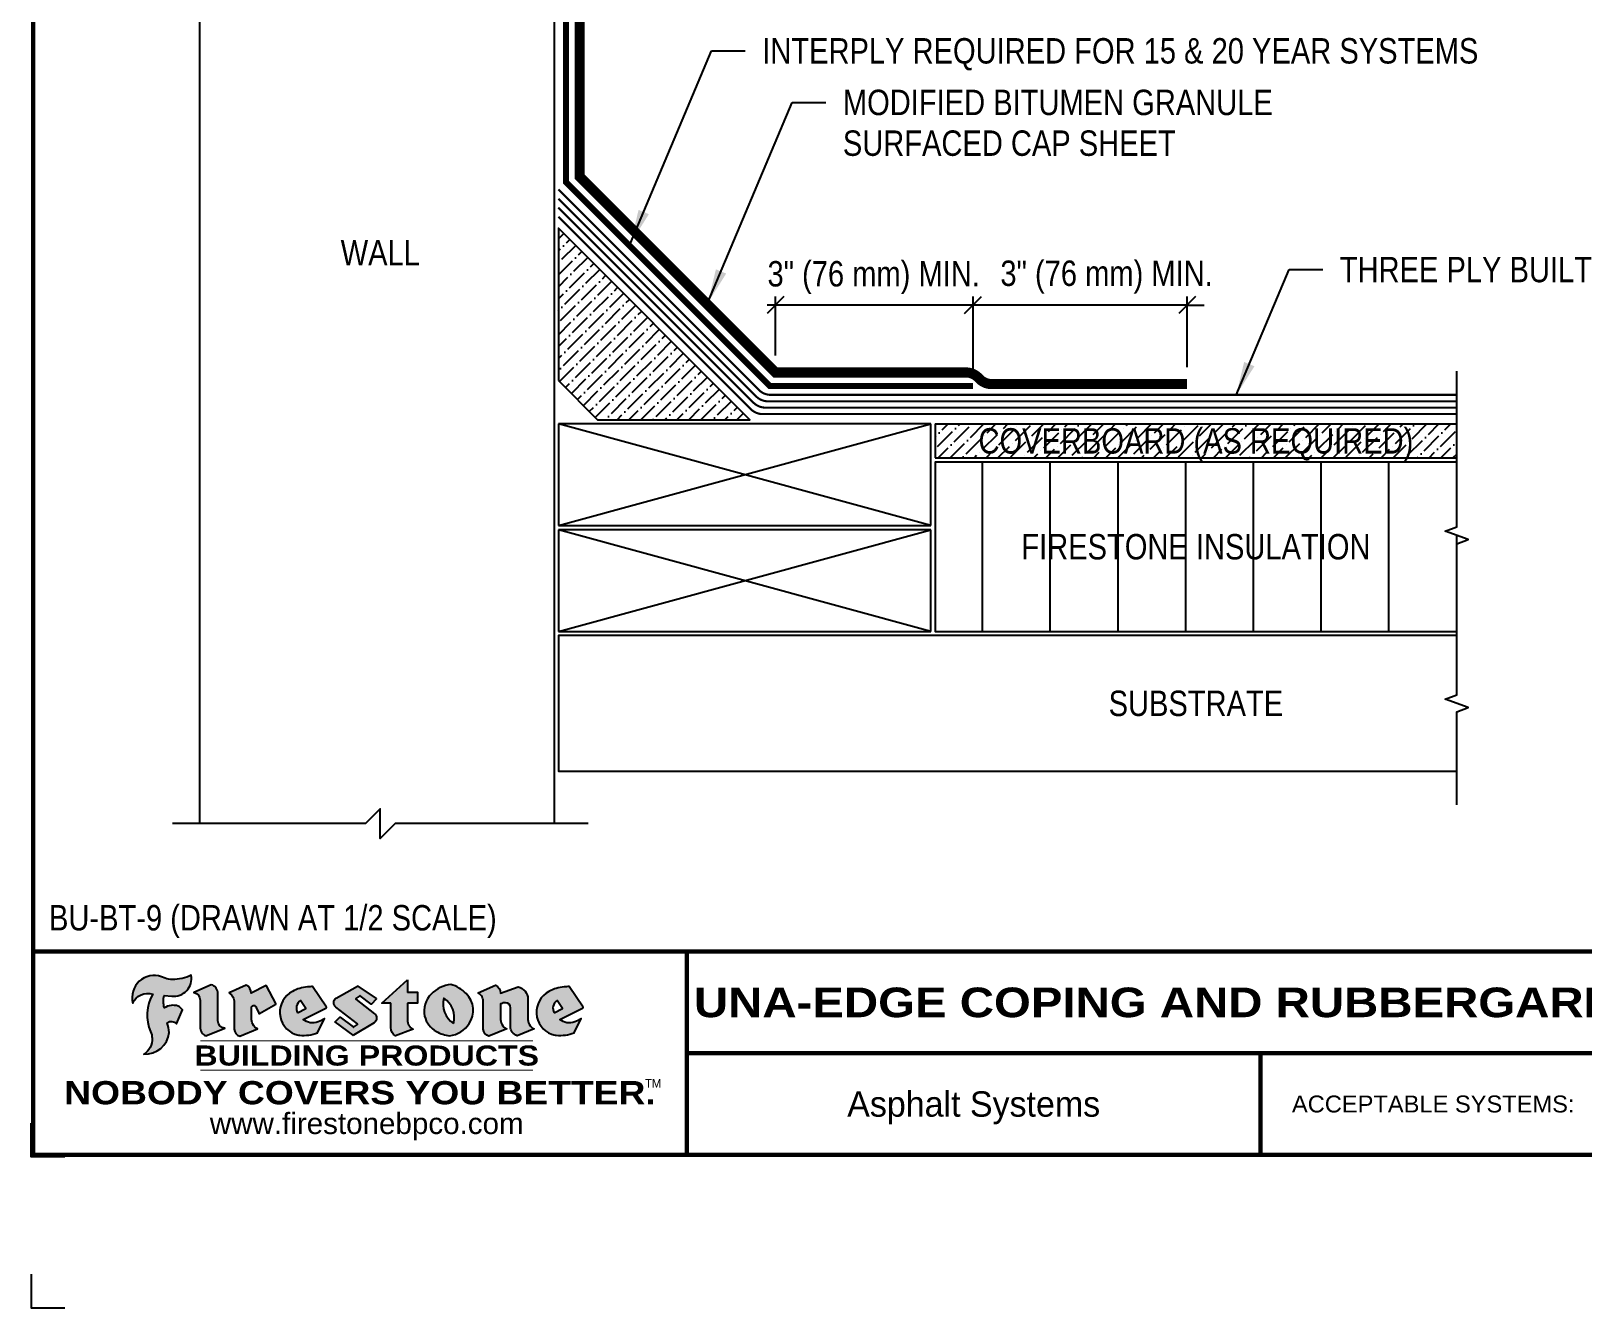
# Model space of a CAD drawing. Header units: inches. Extents: x -763.7 to -743.6, y -114.5 to -97.7.
# Drawn here: x -763.65 to -752.2, y -114.47 to -105.05 of the extents above; entities that cross this region are included whole.
import ezdxf
from ezdxf.enums import TextEntityAlignment as Align

# ---------------------------------------------------------------- set-up
doc = ezdxf.new("R2010")
doc.units = ezdxf.units.IN
doc.header["$MEASUREMENT"] = 0
doc.layers.get('0').update_dxf_attribs({"linetype": 'CONTINUOUS'})
doc.layers.get('DEFPOINTS').update_dxf_attribs({"linetype": 'CONTINUOUS'})
for name, color, linetype in [('FSBP-ANNO-LABEL', 7, 'CONTINUOUS'), ('FSBP-COVERBOARD_CANT', 46, 'CONTINUOUS'), ('FSBP-INSULATION', 7, 'CONTINUOUS'), ('FSBP-MEMBRANE', 7, 'CONTINUOUS'), ('FSBP-SUBSTRATE-GENERIC', 9, 'CONTINUOUS'), ('FSBP-TTLB', 7, 'CONTINUOUS'), ('FSBP-TTLB-BORDER', 7, 'CONTINUOUS'), ('FSBP-TTLB-TEXT', 7, 'CONTINUOUS'), ('FSBP-WALL-CURB', 9, 'CONTINUOUS'), ('FSBP-WOOD', 7, 'CONTINUOUS')]:
    doc.layers.add(name, color=color, linetype=linetype)
doc.styles.add('ARIAL', font='arial.ttf')
doc.styles.add('ARIAL_BOLD', font='')
doc.styles.add('ARIAL_NAR', font='ARIALN.TTF')
doc.styles.add('BANKGOTHIC', font='bgothm.ttf')
doc.styles.get('ARIAL_BOLD').set_extended_font_data('Arial Black')
doc.dimstyles.new('FSBP-DIM', dxfattribs={"dimtxt": 0.1875, "dimasz": 0.125, "dimexe": 0.0625, "dimexo": 0.125, "dimgap": 0.125, "dimtad": 0, "dimdec": 0, "dimzin": 1, "dimdsep": 46, "dimlunit": 4, "dimtxsty": 'ARIAL_NAR', "dimblk": 'OBLIQUE', "dimcen": 0.09375, "dimdle": 0.0625, "dimclrd": 256, "dimclre": 256, "dimclrt": 256, "dimadec": 0, "dimazin": 0, "dimtfac": 1, "dimtdec": 0, "dimtmove": 1, "dimatfit": 3, "dimfxl": 0, "dimtolj": 1, "dimtzin": 0, "dimlwd": -1, "dimlwe": -1, "dimarcsym": 0})
doc.dimstyles.new('FSBP-LEADER', dxfattribs={"dimtxt": 0.1875, "dimasz": 0.25, "dimexe": 0.0625, "dimexo": 0.125, "dimgap": 0.125, "dimtad": 0, "dimtih": 1, "dimtoh": 1, "dimdec": 4, "dimzin": 0, "dimdsep": 46, "dimlunit": 4, "dimtxsty": 'ARIAL_NAR', "dimcen": 0.09375, "dimclrd": 256, "dimclre": 256, "dimclrt": 256, "dimadec": 0, "dimazin": 0, "dimtfac": 1, "dimtdec": 4, "dimtofl": 0, "dimtmove": 0, "dimatfit": 3, "dimfxl": 0, "dimtolj": 1, "dimtzin": 0, "dimlwd": -1, "dimlwe": -1, "dimarcsym": 0})
pattern_1 = [(45, (-902.5798200159561, -10.13320150351372), (0.03314563036811942, 0.1215339780164378), [0.15625, -0.03125, 0, -0.03125])]

# ---------------------------------------------------------------- blocks, each defined once
blk = doc.blocks.new('_OBLIQUE')
at = {"color": 0, "linetype": 'ByBlock'}
blk.add_line((-0.5, -0.5), (0.5, 0.5), dxfattribs=at)
blk = doc.blocks.new('*D4')
at = {"layer": 'DEFPOINTS', "color": 0, "transparency": 16777216}
for p in [(-758.1567056271779, -107.0683750931782), (-758.1567056271779, -107.5663322485451), (-756.6983858668916, -107.6669572485451)]:
    blk.add_point(p, dxfattribs=at)
at = {"layer": 'FSBP-ANNO-LABEL', "transparency": 16777216}
for p, q in [((-758.1567056271779, -107.4413322485451), (-758.1567056271779, -107.0058750931782)), ((-756.6983858668916, -107.5419572485451), (-756.6983858668916, -107.0058750931782)), ((-756.6358858668916, -107.0683750931782), (-758.2192056271779, -107.0683750931782))]:
    blk.add_line(p, q, dxfattribs=at)
at = {"layer": 'FSBP-ANNO-LABEL', "transparency": 16777216, "xscale": 0.125, "yscale": 0.125, "zscale": 0.125, "rotation": 180}
blk.add_blockref('_OBLIQUE', (-758.1567056271779, -107.0683750931782), dxfattribs=at)
at = {"layer": 'FSBP-ANNO-LABEL', "transparency": 16777216, "xscale": 0.125, "yscale": 0.125, "zscale": 0.125}
blk.add_blockref('_OBLIQUE', (-756.6983858668916, -107.0683750931782), dxfattribs=at)
at = {"layer": 'FSBP-ANNO-LABEL', "transparency": 16777216, "insert": (-757.4318773493254, -106.8659345348919), "char_height": 0.1875, "attachment_point": 5, "style": 'ARIAL_NAR'}
blk.add_mtext('\\A1;3" (76 mm) MIN.', dxfattribs=at)
blk = doc.blocks.new('*D5')
at = {"layer": 'DEFPOINTS', "color": 0, "transparency": 16777216}
for p in [(-756.6983858668916, -107.0683750931782), (-756.6983858668916, -107.6669572485451), (-755.117687273763, -107.651957248545)]:
    blk.add_point(p, dxfattribs=at)
at = {"layer": 'FSBP-ANNO-LABEL', "transparency": 16777216}
for p, q in [((-756.6983858668916, -107.5419572485451), (-756.6983858668916, -107.0058750931782)), ((-755.117687273763, -107.526957248545), (-755.117687273763, -107.0058750931782)), ((-756.6983858668916, -107.0683750931782), (-756.8233858668916, -107.0683750931782)), ((-755.117687273763, -107.0683750931782), (-756.6983858668916, -107.0683750931782)), ((-755.117687273763, -107.0683750931782), (-754.992687273763, -107.0683750931782))]:
    blk.add_line(p, q, dxfattribs=at)
at = {"layer": 'FSBP-ANNO-LABEL', "transparency": 16777216, "xscale": 0.125, "yscale": 0.125, "zscale": 0.125}
blk.add_blockref('_OBLIQUE', (-756.6983858668916, -107.0683750931782), dxfattribs=at)
at = {"layer": 'FSBP-ANNO-LABEL', "transparency": 16777216, "xscale": 0.125, "yscale": 0.125, "zscale": 0.125, "rotation": 180}
blk.add_blockref('_OBLIQUE', (-755.117687273763, -107.0683750931782), dxfattribs=at)
at = {"layer": 'FSBP-ANNO-LABEL', "transparency": 16777216, "insert": (-755.712641738692, -106.8618641449122), "char_height": 0.1875, "attachment_point": 5, "style": 'ARIAL_NAR'}
blk.add_mtext('\\A1;3" (76 mm) MIN.', dxfattribs=at)
blk = doc.blocks.new('TTLB-ASPHALT_1')
at = {"layer": 'FSBP-TTLB-TEXT'}
h = blk.add_hatch(color=1, dxfattribs=at)
edge = h.paths.add_edge_path()
edge.add_arc((1.037309769669577, -0.1982514792917272), 0.1319107607348553, 264.0410451462098, 370.3106169565175)
edge.add_arc((1.027551646585692, 0.1214293576525733), 0.3273056962876235, 270.05058356628535, 295.23459397187514, ccw=False)
edge.add_arc((1.022801957313334, -0.06680179986895496), 0.1391656561713503, 249.3281275763668, 272.0749124149863, ccw=False)
edge.add_line((0.9736743133014443, -0.1970076156048179), (0.9474927838574558, -0.1852745150568325))
edge.add_arc((0.8939498971398336, -0.3394262635682139), 0.1631857907024099, 70.84590087378872, 194.3325259843273)
edge.add_arc((0.8444260109029358, -0.4259936440910792), 0.1179914261095279, 70.96950098067128, 156.9641407594482, ccw=False)
edge.add_arc((1.153141409296893, -0.4684497516079489), 0.3110405457095052, 150.323113748316, 203.2084295854517)
edge.add_arc((0.7562495500623072, -0.6412608153899839), 0.1218587156617311, 0.8849157075190988, 24.346689398949877, ccw=False)
edge.add_arc((0.749378166569727, -0.6475258110744306), 0.1289731377238325, -58.36655102076742, 3.6216782311386737, ccw=False)
edge.add_arc((0.825669902954445, -0.5792158350996175), 0.1783301886510355, 267.2205474105585, 354.1381621173521)
edge.add_arc((0.7903121048625223, -0.6011409294291781), 0.2127878929608591, 0.9996158580669169, 21.00503380861242)
edge.add_arc((1.018807122639402, -0.5666691048185157), 0.0513639566841585, 40.821177131732725, 125.52727787225791, ccw=False)
edge.add_line((1.057676976260041, -0.5330924682126437), (1.102776947655911, -0.4308018311949837))
edge.add_arc((1.040858222524662, -0.4699705673995993), 0.07326744446031509, 32.31675181867256, 66.31481236598174)
edge.add_arc((1.03226251882532, -0.5063316993097686), 0.1102246948011782, 69.8179132332389, 125.254734720681)
edge.add_arc((1.127708877207283, -0.3689593535312383), 0.1659710644737306, 164.1569669952081, 196.5811013160487, ccw=False)
edge.add_line((0.9680425188342383, -0.3236487780942383), (1.023615334387159, -0.3294494641845773))
h = blk.add_hatch(color=1, dxfattribs=at)
edge = h.paths.add_edge_path()
edge.add_line((2.763460561272041, -0.2072496393923444), (2.763460561272041, -0.2969520779963801))
edge.add_arc((2.765767478062685, -0.2969520779963943), 0.00230691679065842, 179.9999999996471, 269.9999999996471)
edge.add_line((2.765767478062685, -0.2992589947870528), (2.835417693520355, -0.2992589947870528))
edge.add_arc((2.835417693520355, -0.3015659115777538), 0.002306916790701052, 0, 90, ccw=False)
edge.add_line((2.837724610311056, -0.3015659115777538), (2.837724610311056, -0.3790761307453892))
edge.add_arc((2.835417693520355, -0.3790761307453749), 0.002306916790686842, 269.99999999964706, 359.99999999964706, ccw=False)
edge.add_line((2.835417693520355, -0.3813830475360618), (2.765767478062685, -0.3813830475360618))
edge.add_arc((2.765767478062685, -0.3836899643267202), 0.00230691679065842, 90.00000000035294, 180.0000000003529)
edge.add_line((2.763460561272041, -0.3836899643267344), (2.763460561272041, -0.5033995910642801))
edge.add_arc((2.836735953378934, -0.5071368822038522), 0.07337063740681407, 177.0802527808789, 245.3249543133826)
edge.add_line((2.806105814540615, -0.5738080530967267), (2.674529557384915, -0.6226036013049594))
edge.add_arc((2.708610405062075, -0.5642984087917995), 0.0675351734460605, 177.0345319916277, 239.69264280249, ccw=False)
edge.add_line((2.641165668230087, -0.560804539009709), (2.641165668230087, -0.3836899643267344))
edge.add_arc((2.638858751439443, -0.3836899643267202), 0.00230691679065842, 359.9999999996471, 449.999999999647)
edge.add_line((2.638858751439443, -0.3813830475360618), (2.572857950769389, -0.3813830475360618))
edge.add_line((2.572857950769389, -0.3813830475360618), (2.763460561272041, -0.2072496393923444))
h = blk.add_hatch(color=1, dxfattribs=at)
edge = h.paths.add_edge_path()
edge.add_line((1.275239419159561, -0.6223407783464694), (1.415345367376062, -0.5660418822574371))
edge.add_arc((1.421019305783972, -0.5090099247487814), 0.05731350411836947, 181.9717871001989, 264.31851000495806, ccw=False)
edge.add_line((1.363739737527226, -0.5109819325197265), (1.363412352251203, -0.3102363679013962))
edge.add_arc((1.294263659668758, -0.3103491388304036), 0.06914878453844908, 0.0934405599591014, 72.42834396969012)
edge.add_line((1.315139561173908, -0.2444268274366692), (1.186839444240604, -0.3024209471341379))
edge.add_arc((1.175246268095293, -0.3585110609420923), 0.05727567197445628, -0.017399788185912257, 78.322067691347, ccw=False)
edge.add_line((1.232521937428658, -0.3585284546236807), (1.232574268422297, -0.555126496687123))
edge.add_arc((1.305699496415485, -0.5558575689677241), 0.07312888236350451, 179.4272023230205, 245.3845503102953)
h = blk.add_hatch(color=1, dxfattribs=at)
edge = h.paths.add_edge_path()
edge.add_line((1.792026821926584, -0.3839679064720229), (1.722158956877934, -0.2518542302253621))
edge.add_arc((1.720119655279632, -0.2529327078887889), 0.002306916790721916, 27.87197133405528, 117.3766794470726)
edge.add_line((1.719058846382097, -0.250884159729182), (1.610638460368705, -0.3070279753467702))
edge.add_arc((1.547088841662969, -0.306102665849437), 0.06355635479880158, 359.165808011073, 425.8793658831422)
edge.add_line((1.573061729235633, -0.2480956029480268), (1.446879247402876, -0.3051325108639702))
edge.add_arc((1.407812067100195, -0.3703571330466247), 0.07602957263902092, -3.441403975725109, 59.07992244284969, ccw=False)
edge.add_line((1.483704536400296, -0.3749210150788969), (1.483704536400296, -0.5723838140635706))
edge.add_arc((1.540537465180449, -0.5682544061150878), 0.05698275005415228, 184.1557352478595, 255.3066498366543)
edge.add_line((1.526084036778343, -0.6233736605654059), (1.657291340682093, -0.570650514527486))
edge.add_arc((1.688298576827208, -0.502139038842401), 0.07520153584805701, 207.5160880841914, 245.649226723163, ccw=False)
edge.add_arc((1.721050197024908, -0.491448816845633), 0.1093332836229113, 179.4823365255141, 204.5537900001094, ccw=False)
edge.add_line((1.611721375809452, -0.4904610114968335), (1.611721375809452, -0.4126404716788983))
edge.add_arc((1.628589765097189, -0.4141592990360436), 0.01693662875851165, 28.356188110622497, 174.8549701683584, ccw=False)
edge.add_arc((1.627340435522399, -0.4197189881350454), 0.02111886817708033, 22.216893572439517, 40.10213956426492, ccw=False)
edge.add_line((1.646891420738257, -0.4117336534413738), (1.666638796144639, -0.4549750258192233))
edge.add_arc((1.668737246926753, -0.4540167099035415), 0.002306916790685597, 204.5451281842828, 299.6323508190067)
edge.add_line((1.669877862091766, -0.4560219186518992), (1.791128135493295, -0.3870515928837648))
edge.add_line((1.791128135493295, -0.3870515928837648), (1.792026821926584, -0.3839679064720229))
h = blk.add_hatch(color=1, dxfattribs=at)
h.paths.add_polyline_path([(2.063388732080512, -0.2583237030618903, 0.02524281661523788), (2.025024361750752, -0.2610532129309178, 0.1213611957758757), (1.901773912052249, -0.3008158885520373, 0.6151668103976068), (1.93274136141747, -0.6099060679591872, 0.05306812109568645), (1.967936229862175, -0.617865745600497, 0.1150932231766138), (2.099126721549737, -0.5994933789882708), (2.151195569562105, -0.4944891916583316, -0.08755405562188731), (2.104230609512001, -0.5187113292177372, -0.265591761123442), (1.992692314386659, -0.5010701623316862), (2.165347897647223, -0.4141184325909109, 0.4518949533370738), (2.166222728871162, -0.4107679608846269)])
h.paths.add_polyline_path([(2.014217313945437, -0.4188965037300676), (1.951113654018855, -0.4515330109460507, -0.3720533890450154), (1.973177450672722, -0.3607130665457561)], flags=16)
h = blk.add_hatch(color=1, dxfattribs=at)
edge = h.paths.add_edge_path()
edge.add_arc((2.260407392426799, -0.3775796671688738), 0.0415245022322573, 123.20805433950699, 232.2027298779723, ccw=False)
edge.add_line((2.237665217914071, -0.3428366421988329), (2.393535971665983, -0.2540943745380986))
edge.add_arc((2.394677353533154, -0.2560991469722467), 0.00230691679074142, 55.64644466176969, 119.65426054492929, ccw=False)
edge.add_line((2.395979141996861, -0.2541946229174954), (2.531809646140459, -0.3470380726374032))
edge.add_arc((2.530468902927936, -0.3489153772789848), 0.00230691679070047, -42.73110123842042, 54.46613537395791, ccw=False)
edge.add_line((2.532163440279987, -0.3504807552658491), (2.498457913851155, -0.3869673252714421))
edge.add_arc((2.496763376499132, -0.385401947284592), 0.002306916790673087, 233.75270768949161, 317.26889876139137, ccw=False)
edge.add_line((2.495399362263356, -0.38726241234572), (2.413849913492982, -0.3274738082119626))
edge.add_arc((2.412485899257177, -0.3293342732731332), 0.002306916790719977, 53.75270768979654, 124.4135619297866)
edge.add_line((2.41118211687575, -0.3274311136421062), (2.382933981293377, -0.346782838468144))
edge.add_arc((2.384237763674776, -0.3486859980991568), 0.002306916790694806, 124.4135619293765, 231.8459020253658)
edge.add_line((2.382812599816248, -0.3505000469010184), (2.519899969301207, -0.4581994452042721))
edge.add_arc((2.494247019847677, -0.4908523236374407), 0.0415245022322573, -55.21225898295228, 51.84590202520451, ccw=False)
edge.add_line((2.517938320565804, -0.5249552055672808), (2.364434947484597, -0.6179520922513717))
edge.add_arc((2.363239601923482, -0.6159790200102009), 0.002306916790727131, 233.2955624372974, 301.2087215702374, ccw=False)
edge.add_line((2.361860787187538, -0.6178285429225383), (2.231266621301074, -0.5204709167214361))
edge.add_arc((2.232647938930654, -0.518623262347532), 0.002306916790697738, 135.5134179846412, 233.2179869199849, ccw=False)
edge.add_line((2.231002150870836, -0.5170067083764565), (2.262839375599356, -0.4845937328397696))
edge.add_arc((2.264485163659231, -0.4862102868108593), 0.002306916790748635, 53.03528399994502, 135.5134179853723, ccw=False)
edge.add_line((2.265872365996302, -0.4843670465239001), (2.361834678328762, -0.5565872257804898))
edge.add_arc((2.363221880665748, -0.55474398549363), 0.00230691679062697, 233.0352840000717, 302.2362632414427)
edge.add_line((2.36445241715569, -0.5566953042850713), (2.39428499383348, -0.5378823484768844))
edge.add_arc((2.393054457343538, -0.5359310296853721), 0.002306916790685158, 302.2362632406162, 412.202729876843)
edge.add_line((2.394468296066179, -0.5341081404551886), (2.234958295420142, -0.4103916733127022))
h = blk.add_hatch(color=1, dxfattribs=at)
edge = h.paths.add_edge_path(flags=16)
edge.add_arc((2.940363509127394, -0.4847985213681483), 0.1684614578629417, 344.5558804047865, 417.0140046669545)
edge.add_arc((3.194458079644619, -0.3883534532477739), 0.1684614578629416, 164.5558804047865, 237.0140046669546)
edge = h.paths.add_edge_path()
edge.add_arc((3.069375116502187, -0.4399344555144893), 0.1828726885096673, 136.0914512150047, 191.213418978326)
edge.add_arc((3.064939550433394, -0.4318234379590393), 0.18031488047485, 194.0167254156723, 240.666373083186)
edge.add_arc((3.098047041778983, -0.3845058757092517), 0.2378525180183701, 239.2975390661776, 264.2889872773176)
edge.add_arc((3.048844782126224, -0.419023238379296), 0.203760689247156, 277.1986764832035, 326.503572961274)
edge.add_arc((3.077739326803538, -0.434104661646515), 0.1713748657917091, 325.3768876809903, 406.3828327799087)
edge.add_arc((3.011839488065931, -0.4896144380417837), 0.257194564585, 44.2846255351977, 73.82901434867308)
edge.add_arc((3.117152499586979, -0.4983433120546721), 0.2579560664039132, 97.50292863483669, 134.1039137579027)
h = blk.add_hatch(color=1, dxfattribs=at)
edge = h.paths.add_edge_path()
edge.add_line((3.322690228557462, -0.5721896537377091), (3.322690228557462, -0.3749210150788969))
edge.add_arc((3.24679775925739, -0.3703571330465678), 0.076029572638996, 356.5585960242387, 419.0799224428129)
edge.add_line((3.285864939560099, -0.3051325108639702), (3.412047421392799, -0.2480956029480268))
edge.add_arc((3.386074533820164, -0.3061026658494939), 0.06355635479883807, 0.3962622833877276, 65.87936588318718, ccw=False)
edge.add_line((3.449629368605429, -0.3056631084210863), (3.580526418688805, -0.2593848434574539))
edge.add_arc((3.555744121700968, -0.3530904070730259), 0.09692726601172152, 2.366977007666776, 75.18615851992018, ccw=False)
edge.add_line((3.652588689330287, -0.3490873311063041), (3.652588689330287, -0.4883770011386872))
edge.add_arc((3.761877549389567, -0.4914934052703757), 0.1093332836229049, 178.3666365323574, 204.5537900000422)
edge.add_arc((3.729125929191724, -0.502183627267101), 0.07520153584796149, 207.5160880841713, 245.2240541443095)
edge.add_line((3.697611150971852, -0.5704631245385627), (3.572585913552643, -0.6207021253773775))
edge.add_arc((3.595347186007587, -0.5526356419907756), 0.0717713151919874, 180.3328587115751, 251.51018566665869, ccw=False)
edge.add_line((3.523577081955409, -0.5530525936986663), (3.523577081955409, -0.4153032515383615))
edge.add_arc((3.486319529276869, -0.4148773504126382), 0.03725998689428563, 359.3450650296066, 449.0500281941025)
edge.add_arc((3.482769874121715, -0.4419622099033518), 0.06447454900600776, 86.29402372314017, 119.8211331593848)
edge.add_line((3.450707067966732, -0.3860252459975726), (3.450707067966732, -0.4904610114968335))
edge.add_arc((3.560035889182245, -0.4914488168456472), 0.1093332836229753, 179.4823365255069, 204.5537900001023)
edge.add_arc((3.527284268984403, -0.5021390388425004), 0.07520153584796385, 207.5160880841699, 245.6492267231416)
edge.add_line((3.496277032839316, -0.570650514527486), (3.365069728935509, -0.6233736605654059))
edge.add_arc((3.379502486061938, -0.5682868177318028), 0.05694615642555721, 183.9298782390169, 255.318496325343, ccw=False)
h = blk.add_hatch(color=1, dxfattribs=at)
h.paths.add_polyline_path([(3.957695472291277, -0.2583237030618903, 0.02524281661523822), (3.919331101961575, -0.2610532129309178, 0.1085638477195505), (3.807890832595604, -0.2939221658134414, 0.6425897848490651), (3.827048101628293, -0.6099060679591872, 0.05306812109569052), (3.862242970072884, -0.617865745600497, 0.1150932231766133), (3.993433461760503, -0.5994933789882708), (4.045502309772871, -0.4944891916583316, -0.08755405562189084), (3.998537349722767, -0.5187113292177372, -0.2655917611234366), (3.886999054597368, -0.5010701623316862), (4.059654637857989, -0.4141184325909109, 0.4518949533370731), (4.060529469081928, -0.4107679608846269)])
h.paths.add_polyline_path([(3.90852405415626, -0.4188965037300676), (3.845420394229677, -0.4515330109460507, -0.3720533890450147), (3.867484190883488, -0.3607130665457561)], flags=16)
at = {"layer": 'DEFPOINTS', "color": 1}
blk.add_lwpolyline([(0.234375, -1.515625), (-0.015625, -1.515625), (-0.015625, -1.265625)], dxfattribs=at)
at = {"layer": 'DEFPOINTS', "linetype": 'Continuous', "ltscale": 1.75}
blk.add_lwpolyline([(-0.015625, -2.380833333333342), (-0.015625, -2.630833333333342), (0.234375, -2.630833333333342)], dxfattribs=at)
at = {"layer": 'FSBP-TTLB', "const_width": 0.03125}
for points in [[(0, 0), (0, -1.5), (20, -1.5), (20, 0), (0, 0)], [(4.825208527206769, 0), (4.825208527206769, -0.75)], [(4.825208527206769, -0.75), (14.84028770518938, -0.75)], [(4.825208527206769, -0.75), (4.825208527206769, -1.5)]]:
    blk.add_lwpolyline(points, dxfattribs=at)
at = {"layer": 'FSBP-TTLB-BORDER', "const_width": 0.03125}
blk.add_lwpolyline([(20, 0), (20, 13), (0, 13), (0, 0)], dxfattribs=at)
at = {"layer": 'FSBP-TTLB-TEXT', "color": 1}
blk.add_line((0.7358432058323388, -0.379822754145593), (0.7358432058323388, -0.379822754145593), dxfattribs=at)
for points in [[(1.023615323725323, -0.3294494630716969, 0.5000510906601082), (1.167090420776901, -0.1746414942047778, -0.1103304102359608), (1.027840608309816, -0.2058762110801382, -0.09957876667165425), (0.9736743133014443, -0.1970076156048179), (0.9474927838574558, -0.1852745150568325, 0.5978159689075124), (0.7358432058323388, -0.379822754145593, -0.3938834584182213), (0.8828996422548698, -0.3144510229727047, 0.2349406564350952), (0.86727108227484, -0.5910237178633082, -0.1027304183841549), (0.8780937320133262, -0.6393788197974146, -0.2772692352614086), (0.8170223912655956, -0.7573362346216896, 0.3985429150902959), (1.003067614090241, -0.5974286950643517, 0.0875124847930418), (0.9889600163401155, -0.5248671157293501, -0.3874031597924062), (1.057676976260041, -0.5330924682126437), (1.102776947655911, -0.4308018311949837, 0.1494423498871741), (1.07029056398062, -0.4028746979725923, 0.2467195073738216), (0.9686394281704906, -0.4163228904100862, -0.1424285161541127), (0.9680425188342383, -0.3236487780942383), (1.023615334387159, -0.3294494641845773)], [(2.763460561272041, -0.2072496393923444), (2.763460561272041, -0.2969520779963801, 0.4142135623730958), (2.765767478062685, -0.2992589947870528), (2.835417693520355, -0.2992589947870528, -0.414213562373095), (2.837724610311056, -0.3015659115777538), (2.837724610311056, -0.3790761307453892, -0.4142135623730938), (2.835417693520355, -0.3813830475360618), (2.765767478062685, -0.3813830475360618, 0.4142135623730958), (2.763460561272041, -0.3836899643267344), (2.763460561272041, -0.5033995910642801, 0.3068985753588853), (2.806105814540615, -0.5738080530967267), (2.674529557384915, -0.6226036013049594, -0.2804194150632976), (2.641165668230087, -0.560804539009709), (2.641165668230087, -0.3836899643267344, 0.414213562373095), (2.638858751439443, -0.3813830475360618), (2.572857950769389, -0.3813830475360618), (2.763460561272041, -0.2072496393923444)], [(2.166222728871162, -0.4107679608846269), (2.063388732080512, -0.2583237030618903, 0.02524281661523788), (2.025024361750752, -0.2610532129309178, 0.1085638477195265), (1.913584092384895, -0.2939221658134414, 0.6425897848491228), (1.93274136141747, -0.6099060679591872, 0.05306812109568648), (1.967936229862175, -0.617865745600497, 0.1150932231766137), (2.099126721549737, -0.5994933789882708), (2.151195569562105, -0.4944891916583316, -0.0875540556218873), (2.104230609512001, -0.5187113292177372, -0.2655917611234418), (1.992692314386659, -0.5010701623316862), (2.165347897647223, -0.4141184325909109)], [(4.060529469081928, -0.4107679608846269), (3.957695472291277, -0.2583237030618903, 0.02524281661523788), (3.919331101961575, -0.2610532129309178, 0.1085638477195265), (3.807890832595604, -0.2939221658134414, 0.6425897848491228), (3.827048101628293, -0.6099060679591872, 0.05306812109568648), (3.862242970072884, -0.617865745600497, 0.1150932231766137), (3.993433461760503, -0.5994933789882708), (4.045502309772871, -0.4944891916583316, -0.0875540556218873), (3.998537349722767, -0.5187113292177372, -0.2655917611234418), (3.886999054597368, -0.5010701623316862), (4.059654637857989, -0.4141184325909109)], [(4.059654637857989, -0.4141184325909109, 0.4518949533370731), (4.060529469081928, -0.4107679608846269, 0.4518949533370731)]]:
    blk.add_lwpolyline(points, format="xyb", dxfattribs=at)
for points in [[(1.275239419159561, -0.6223407783464694), (1.415345367376062, -0.5660418822574371, -0.3756100036733062), (1.363739737527226, -0.5109819325197265), (1.363412352251203, -0.3102363679013962, 0.3265360292958048), (1.315139561173908, -0.2444268274366692), (1.186839444240604, -0.3024209471341379, -0.3557863980845349), (1.232521937428658, -0.3585284546236807), (1.232574268422297, -0.555126496687123, 0.2960110723418457)], [(1.792026821926584, -0.3839679064720229), (1.722158956877934, -0.2518542302253621, 0.4116839150163434), (1.719058846382097, -0.250884159729182), (1.610638460368705, -0.3070279753467702, 0.2996033003794034), (1.573061729235633, -0.2480956029480268), (1.446879247402876, -0.3051325108639702, -0.2797757560995365), (1.483704536400296, -0.3749210150788969), (1.483704536400296, -0.5723838140635706, 0.320828638474519), (1.526084036778343, -0.6233736605654059), (1.657291340682093, -0.570650514527486, -0.1679398621276611), (1.621603752698661, -0.5368819723450571, -0.1098333365370753), (1.611721375809452, -0.4904610114968335), (1.611721375809452, -0.4126404716788983, -0.743334502655012), (1.64349420176768, -0.4061152228778298, -0.07819791644735608), (1.646891420738257, -0.4117336534413738), (1.666638796144639, -0.4549750258192233, 0.4404648714563479), (1.669877862091766, -0.4560219186518992), (1.791128135493295, -0.3870515928837648)], [(2.234958295420142, -0.4103916733127022, -0.5150044486718882), (2.237665217914071, -0.3428366421988329), (2.393535971665983, -0.2540943745380986, -0.2867822934100265), (2.395979141996861, -0.2541946229174954), (2.531809646140459, -0.3470380726374032, -0.4515027974650387), (2.532163440279987, -0.3504807552658491), (2.498457913851155, -0.3869673252714421, -0.3814439164929681), (2.495399362263356, -0.38726241234572), (2.413849913492982, -0.3274738082119626, 0.3184718635035665), (2.41118211687575, -0.3274311136421062), (2.382933981293377, -0.346782838468144, 0.5064094529656681), (2.382812599816248, -0.3505000469010184), (2.519899969301207, -0.4581994452042721, -0.5043597839115849), (2.517938320565804, -0.5249552055672808), (2.364434947484597, -0.6179520922513717, -0.3053163970316367), (2.361860787187538, -0.6178285429225383), (2.231266621301074, -0.5204709167214361, -0.4541703869768119), (2.231002150870836, -0.5170067083764565), (2.262839375599356, -0.4845937328397696, -0.3762644290664977), (2.265872365996302, -0.4843670465239001), (2.361834678328762, -0.5565872257804898, 0.3114700032088108), (2.36445241715569, -0.5566953042850713), (2.39428499383348, -0.5378823484768844, 0.520381097387146), (2.394468296066179, -0.5341081404551886)], [(2.937624918725987, -0.3131105398334029, 0.2452625673097023), (2.889993533867141, -0.4754966266250307, 0.2064059665179019), (2.976604338974084, -0.5890186876871866, 0.1094800500670344), (3.074378098474654, -0.6211778035979165, 0.2185147641853038), (3.218764944843201, -0.5314757029352819, 0.3689489483072479), (3.195959963110113, -0.3100352223135445, 0.1296305888694145), (3.0834694040758, -0.242595816912754, 0.1610736375384317)], [(3.10274193015772, -0.5296595419651595, 0.3271311138286319), (3.032079658614293, -0.3434924326507627, 0.3271311138286322)], [(3.322690228557462, -0.5721896537377091), (3.322690228557462, -0.3749210150788969, 0.2797757560995341), (3.285864939560099, -0.3051325108639702), (3.412047421392799, -0.2480956029480268, -0.2937618496109166), (3.449629368605429, -0.3056631084210863), (3.580526418688805, -0.2593848434574539, -0.3288760160581939), (3.652588689330287, -0.3490873311063041), (3.652588689330287, -0.4883770011386872, 0.114762897203527), (3.662431105063263, -0.536926560769686, 0.166032965990522), (3.697611150971852, -0.5704631245385627), (3.572585913552643, -0.6207021253773775, -0.3209557512194564), (3.523577081955409, -0.5530525936986663), (3.523577081955409, -0.4153032515383615, 0.4127061514896111), (3.48693727661589, -0.3776224848030694, 0.1473421876160361), (3.450707067966732, -0.3860252459975726), (3.450707067966732, -0.4904610114968335, 0.1098333365370753), (3.460589444855941, -0.5368819723450855, 0.1679398621276611), (3.496277032839316, -0.570650514527486), (3.365069728935509, -0.6233736605654059, -0.3219729545308964), (3.322690228557462, -0.5721896537377091, 29.1476284739)], [(1.951113654018855, -0.4515330109460507), (2.014217313945437, -0.4188965037300676), (1.973177450672722, -0.3607130665457561, 0.3720533890450154)], [(3.845420394229677, -0.4515330109460507), (3.90852405415626, -0.4188965037300676), (3.867484190883488, -0.3607130665457561, 0.3720533890450154)]]:
    blk.add_lwpolyline(points, format="xyb", close=True, dxfattribs=at)
at = {"layer": 'FSBP-TTLB-TEXT'}
for points, const_width in [([(1.233926579809207, -0.6584455781731435), (3.691229482685259, -0.6584455781731577)], 0.0078125), ([(9.061522829276782, -0.75), (9.061522829276782, -1.5)], 0.03125), ([(1.233926579809207, -0.8761560960495984), (3.691229482685259, -0.8761560960495842)], 0.0078125)]:
    blk.add_lwpolyline(points, dxfattribs=dict(at, const_width=const_width))
at = {"layer": 'FSBP-TTLB-TEXT', "color": 1}
for centre, start, end in [((1.789987520328282, -0.3850463841354355), 299.6323508193319, 27.87197133380463), ((2.164310260790558, -0.412058050385383), 296.7304547840455, 34.00233684987403)]:
    blk.add_arc(centre, 0.00230691679068068, start, end, dxfattribs=at)
at = {"layer": 'FSBP-TTLB-TEXT', "lineweight": 18, "style": 'ARIAL_BOLD'}
blk.add_text('BUILDING PRODUCTS', height=0.1484375, dxfattribs=at).set_placement((2.462578031247233, -0.7673008371113639), align=Align.MIDDLE_CENTER)
at = {"layer": 'FSBP-TTLB-TEXT', "color": 1}
for s, height, style, p in [('NOBODY COVERS YOU BETTER.', 0.171875, 'ARIAL_BOLD', (2.412604263603384, -1.041650450587369)), ('TM', 0.0625, 'BANKGOTHIC', (4.576671173373001, -0.9725745042934193))]:
    blk.add_text(s, height=height, dxfattribs=dict(at, style=style)).set_placement(p, align=Align.MIDDLE_CENTER)
at = {"layer": 'FSBP-TTLB-TEXT'}
for s, height, style, p in [('Asphalt Systems', 0.1875, 'BANKGOTHIC', (6.943365678241776, -1.125)), ('www.firestonebpco.com', 0.15625, 'ARIAL', (2.462578031247233, -1.268657306740124))]:
    blk.add_text(s, height=height, dxfattribs=dict(at, style=style)).set_placement(p, align=Align.MIDDLE_CENTER)
at = {"layer": 'FSBP-TTLB-TEXT', "style": 'ARIAL'}
blk.add_text('ACCEPTABLE SYSTEMS:', height=0.125, dxfattribs=at).set_placement((9.292812815915624, -1.125), align=Align.MIDDLE_LEFT)
at = {"layer": 'FSBP-TTLB-TEXT'}
for tag, height, style, p in [('DETAIL_DESCP_LINE_1', 0.21875, 'ARIAL_BOLD', (9.832748116198076, -0.375)), ('ISSUE_REV_DATE', 0.21875, 'ARIAL', (15.84069633627263, -0.7282559425942452)), ('DETAIL_NUMBER', 0.4375, 'ARIAL', (18.42055248367797, -0.8931630692489421))]:
    blk.add_attdef(tag, text='', height=height, dxfattribs=dict(at, style=style)).set_placement(p, align=Align.MIDDLE_CENTER)
at = {"layer": 'FSBP-TTLB-TEXT', "style": 'ARIAL'}
blk.add_attdef('ACCPT_SYSTEMS', text='', height=0.21875, dxfattribs=at).set_placement((11.49438170418193, -1.125), align=Align.MIDDLE_LEFT)

msp = doc.modelspace()

# ---------------------------------------------------------------- hatches: boundary and pattern name
at = {"layer": 'FSBP-COVERBOARD_CANT'}
h = msp.add_hatch(dxfattribs=at)
h.set_pattern_fill('ANSI36', color=256, scale=0.5, style=0)
h.set_pattern_definition(pattern_1)
h.paths.add_polyline_path([(-759.7595703432527, -106.5008686861719), (-759.7595703432526, -107.6258686861719), (-759.4703567808796, -107.915082248545), (-758.3453567808796, -107.915082248545)])
h = msp.add_hatch(dxfattribs=at)
h.set_pattern_fill('ANSI36', color=256, scale=0.5, style=0)
h.set_pattern_definition(pattern_1)
h.paths.add_polyline_path([(-753.1281039404297, -107.9463322485451), (-756.9783203432526, -107.9463322485451), (-756.9783203432526, -108.1963322485451), (-753.1281039404297, -108.196332248545)])
h.paths.add_polyline_path([(-756.6002470156474, -108.2816942028425), (-753.5061772680349, -108.2816942028425), (-753.5061772680349, -107.9127694074809), (-756.6002470156474, -107.9127694074809)], flags=9)
at = {"layer": 'FSBP-INSULATION'}
h = msp.add_hatch(dxfattribs=at)
h.set_pattern_fill('LINE', color=256, scale=4, angle=90, style=0)
h.set_pattern_definition([(90, (-903.6283749003087, -10.22222873471578), (-0.5, 3.061515884555943e-17), [])])
h.paths.add_polyline_path([(-753.1281039404296, -108.8312877870489), (-753.0422452710716, -108.8000377870489), (-753.2139626097876, -108.7375377870489), (-753.1281039404297, -108.7062877870489), (-753.1281039404297, -108.227582248545), (-756.9783203432526, -108.2275822485451), (-756.9783203432527, -109.4775822485451), (-753.1281039404297, -109.477582248545)])
h.paths.add_polyline_path([(-756.3905565313363, -108.9980354374946), (-753.7158677523458, -108.9980354374946), (-753.7158677523458, -108.7070011605505), (-756.3905565313363, -108.7070011605505)], flags=24)

# ---------------------------------------------------------------- linework, layer by layer
at = {"layer": 'FSBP-COVERBOARD_CANT'}
for p, q in [((-756.9783203432526, -107.9463322485451), (-756.9783203432526, -108.1963322485451)), ((-756.9783203432526, -107.9463322485451), (-753.1281039404297, -107.9463322485451)), ((-756.9783203432526, -108.1963322485451), (-753.1281039404297, -108.1963322485451))]:
    msp.add_line(p, q, dxfattribs=at)
msp.add_lwpolyline([(-759.7595703432526, -107.6258686861719), (-759.4703567808796, -107.915082248545), (-758.3453567808796, -107.915082248545), (-759.7595703432526, -106.5008686861719)], close=True, dxfattribs=at)
at = {"layer": 'FSBP-INSULATION', "linetype": 'Continuous'}
msp.add_lwpolyline([(-753.1281039404297, -109.477582248545), (-753.1281039404297, -108.8312877870489), (-753.0422452710717, -108.8000377870489), (-753.2139626097877, -108.7375377870489), (-753.1281039404297, -108.7062877870489), (-753.1281039404297, -107.555707248545)], dxfattribs=at)
at = {"layer": 'FSBP-INSULATION'}
msp.add_lwpolyline([(-753.1281039404297, -108.227582248545), (-756.9783203432526, -108.227582248545), (-756.9783203432527, -109.4775822485451), (-753.1281039404297, -109.477582248545)], dxfattribs=at)
at = {"layer": 'FSBP-MEMBRANE'}
for points, const_width in [([(-759.6030627675924, -104.6276655611719), (-759.6030627675924, -106.1199751081305), (-758.1567056271779, -107.5663322485451), (-756.7501625621883, -107.5663322485451, -0.198912367379658), (-756.66177421454, -107.6029439008968), (-756.6493725192437, -107.615345596193, 0.1989123673797216), (-756.5609841715954, -107.6519572485448), (-755.117687273763, -107.651957248545)], 0.075), ([(-753.1281039404297, -107.7315666235451), (-758.1918817444239, -107.7315666235451, -0.1989123673796564), (-758.2802700920722, -107.6949549711934), (-759.7595703432526, -106.2156547200129)], 0.015625), ([(-753.1281039404297, -107.7792358943784), (-758.2116270029112, -107.7792358943784, -0.1989123673796557), (-758.3000153505596, -107.7426242420268), (-759.7595703432526, -106.2830692493338)], 0.015625), ([(-753.1281039404297, -107.8259286027118), (-758.230967755967, -107.8259286027118, -0.198912367379657), (-758.3193561036153, -107.7893169503601), (-759.7595703432526, -106.3491027107228)], 0.015625), ([(-753.1281039404297, -107.8735978735451), (-758.2507130144544, -107.8735978735451, -0.1989123673796563), (-758.3391013621028, -107.8369862211934), (-759.7595703432526, -106.4165172400437)], 0.015625)]:
    msp.add_lwpolyline(points, format="xyb", dxfattribs=dict(at, const_width=const_width))
at = {"layer": 'FSBP-MEMBRANE', "const_width": 0.045}
msp.add_lwpolyline([(-756.6983858668917, -107.6669572485451), (-758.1983858668917, -107.6669572485451), (-759.7036877675924, -106.1616553478443), (-759.7036877675924, -104.6276655611719)], dxfattribs=at)
at = {"layer": 'FSBP-SUBSTRATE-GENERIC'}
for points in [[(-753.1281039404297, -109.5088322485452), (-759.7595703432526, -109.5088322485451), (-759.7595703432526, -110.5088322485451), (-753.1281039404297, -110.5088322485451)], [(-753.1281039404297, -110.7588322485451), (-753.1281039404297, -110.0713322485451), (-753.0422452710717, -110.0400822485451), (-753.2139626097877, -109.9775822485451), (-753.1281039404297, -109.9463322485451), (-753.1281039404297, -109.477582248545)]]:
    msp.add_lwpolyline(points, dxfattribs=at)
at = {"layer": 'FSBP-WALL-CURB'}
msp.add_line((-762.4062448842011, -110.8964468431767), (-762.4062448842011, -103.0106127197083), dxfattribs=at)
at = {"layer": 'FSBP-WALL-CURB', "linetype": 'Continuous', "ltscale": 1.75}
msp.add_line((-759.7908203432526, -104.6032514986719), (-759.7908203432527, -110.8964468431767), dxfattribs=at)
msp.add_lwpolyline([(-759.5408203432526, -110.8964468431767), (-760.9649346406383, -110.8964468431767), (-761.074288237291, -111.0058004398294), (-761.074288237291, -110.7870932465241), (-761.1836418339437, -110.8964468431767), (-762.6077561313293, -110.8964468431767)], dxfattribs=at)
at = {"layer": 'FSBP-WOOD', "ltscale": 1.75}
for p, q in [((-757.0095703432526, -107.9463322485451), (-759.7595703432526, -107.9463322485451)), ((-759.7595703432526, -107.9463322485451), (-759.7595703432526, -108.6963322485451)), ((-759.7595703432526, -108.6963322485451), (-757.0095703432526, -107.9463322485451)), ((-757.0095703432526, -108.6963322485451), (-759.7595703432526, -107.9463322485451)), ((-757.0095703432526, -108.6963322485451), (-757.0095703432526, -107.9463322485451)), ((-759.7595703432526, -108.6963322485451), (-757.0095703432526, -108.6963322485451)), ((-757.0095703432526, -108.7275822485451), (-759.7595703432526, -108.7275822485451)), ((-759.7595703432526, -109.4775822485451), (-757.0095703432526, -108.7275822485451)), ((-757.0095703432526, -109.4775822485451), (-759.7595703432526, -108.7275822485451)), ((-759.7595703432526, -108.7275822485451), (-759.7595703432526, -109.4775822485451)), ((-757.0095703432526, -109.4775822485451), (-757.0095703432526, -108.7275822485451)), ((-759.7595703432526, -109.4775822485451), (-757.0095703432526, -109.4775822485451))]:
    msp.add_line(p, q, dxfattribs=at)

# ---------------------------------------------------------------- block references
ref = msp.add_blockref('TTLB-ASPHALT_1', (-763.6369736728426, -111.8417365816885))
ref.add_attrib('DETAIL_DESCP_LINE_1', 'UNA-EDGE COPING AND RUBBERGARD WALL FLASHING ', dxfattribs={"layer": 'FSBP-TTLB-TEXT', "height": 0.21875, "style": 'ARIAL_BOLD'}).set_placement((-753.8042255566445, -112.2167365816885), align=Align.MIDDLE_CENTER)

# ---------------------------------------------------------------- texts
at = {"layer": 'DEFPOINTS', "style": 'ARIAL_NAR'}
msp.add_text('BU-BT-9 (DRAWN AT 1/2 SCALE)', height=0.1875, dxfattribs=at).set_placement((-763.5198163187681, -111.5917365816885), align=Align.MIDDLE_LEFT)
at = {"layer": 'FSBP-ANNO-LABEL', "style": 'ARIAL_NAR'}
for s, p in [('INTERPLY REQUIRED FOR 15 & 20 YEAR SYSTEMS', (-758.254552777498, -105.1917387681164)), ('MODIFIED BITUMEN GRANULE', (-757.6593749631372, -105.5725323953446)), ('SURFACED CAP SHEET', (-757.6593749631372, -105.8733136453446)), ('THREE PLY BUILT UP ROOF', (-753.9908275998102, -106.8065734268177))]:
    msp.add_text(s, height=0.1875, dxfattribs=at).set_placement(p, align=Align.MIDDLE_LEFT)
for s, p in [('WALL', (-761.074288237291, -106.6827446046418)), ('FIRESTONE INSULATION', (-755.0532121418411, -108.8525822485451)), ('SUBSTRATE', (-755.0532121418411, -110.0088322485451))]:
    msp.add_text(s, height=0.1875, dxfattribs=at).set_placement(p, align=Align.MIDDLE_CENTER)
at = {"layer": 'FSBP-COVERBOARD_CANT', "style": 'ARIAL_NAR'}
msp.add_text('COVERBOARD (AS REQUIRED)', height=0.1875, dxfattribs=at).set_placement((-755.0532121418411, -108.0713322485451), align=Align.MIDDLE_CENTER)

# ---------------------------------------------------------------- dimensions: what is measured, and where the dimension line sits
at = {"layer": 'FSBP-ANNO-LABEL'}
for base, p1, p2, picture, middle in [((-758.1567056271779, -107.0683750931782), (-756.6983858668916, -107.6669572485451), (-758.1567056271779, -107.5663322485451), '*D4', (-757.4318773493254, -106.8659345348919)), ((-756.6983858668916, -107.0683750931782), (-755.117687273763, -107.651957248545), (-756.6983858668916, -107.6669572485451), '*D5', (-755.712641738692, -106.8618641449122))]:
    dim = msp.add_linear_dim(base=base, p1=p1, p2=p2, angle=180, text='3" (76 mm) MIN.', dimstyle='FSBP-DIM', dxfattribs=at)
    dim.commit()
    dim.dimension.update_dxf_attribs({"geometry": picture, "text_midpoint": middle, "dimtype": 160})

# ---------------------------------------------------------------- leaders
for points in [[(-759.2264895247938, -106.6124316928107), (-758.629552777498, -105.1917387681164), (-758.379552777498, -105.1917387681164)], [(-758.6555135849893, -107.0508251111429), (-758.0343749631372, -105.5725323953446), (-757.7843749631372, -105.5725323953446)], [(-754.755929071114, -107.7350041235452), (-754.3658275998102, -106.8065734268177), (-754.1158275998102, -106.8065734268177)]]:
    msp.add_leader(points, dimstyle='FSBP-LEADER', dxfattribs=at)

doc.saveas('drawing.dxf')
